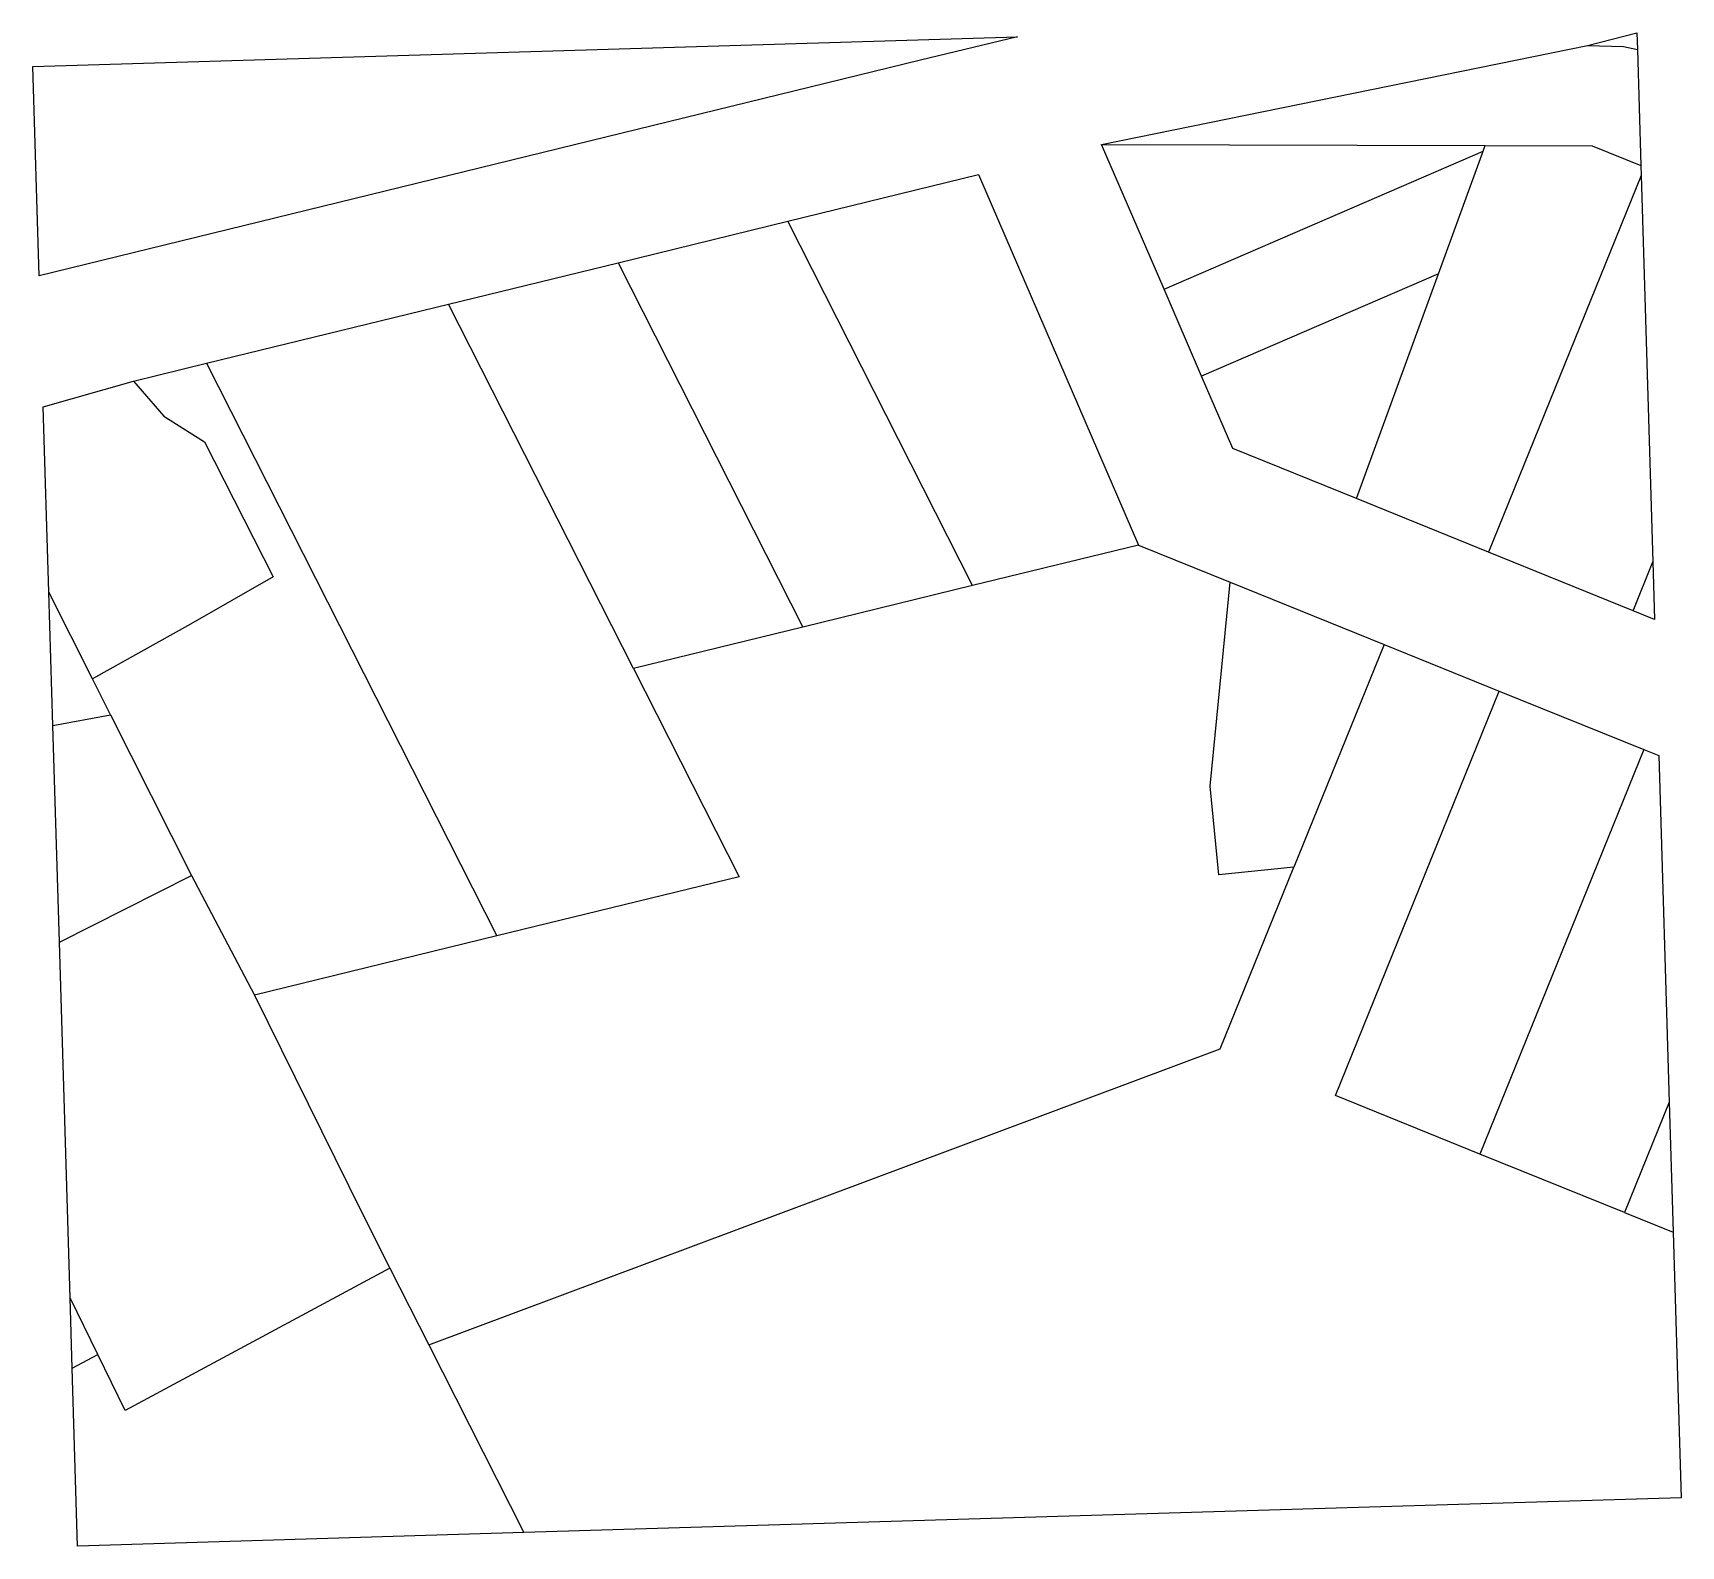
# Model space of a CAD drawing. Extents: x 1412586 to 1412852, y 4931499 to 4931743.
import ezdxf

# ---------------------------------------------------------------- set-up
doc = ezdxf.new("R2010")
doc.units = 0
doc.header["$MEASUREMENT"] = 0
doc.layers.add('BOUNDARY', color=3, linetype='CONTINUOUS')

msp = doc.modelspace()

# ---------------------------------------------------------------- linework, layer by layer
at = {"layer": 'BOUNDARY'}
for points in [[(1412744.685543, 4931742.391479), (1412729.038234, 4931738.613176), (1412586.840791, 4931703.817403), (1412585.822599, 4931737.606372), (1412744.685543, 4931742.391479)], [(1412758.217581, 4931724.985666), (1412836.634276, 4931741.00136)], [(1412836.634276, 4931741.00136), (1412844.61608, 4931743.004757), (1412844.697013, 4931740.315249)], [(1412836.634276, 4931741.00136), (1412842.444085, 4931740.822212), (1412844.697013, 4931740.315249)], [(1412844.697013, 4931740.315249), (1412845.260009, 4931721.606223)], [(1412768.30857, 4931701.652033), (1412758.217581, 4931724.985666)], [(1412758.217581, 4931724.985666), (1412820.13067, 4931724.8329)], [(1412819.798626, 4931723.922187), (1412820.13067, 4931724.8329)], [(1412820.13067, 4931724.8329), (1412837.390667, 4931724.792634), (1412845.260009, 4931721.606223)], [(1412768.30857, 4931701.652033), (1412819.798626, 4931723.922187)], [(1412812.589838, 4931704.14328), (1412819.798626, 4931723.922187)], [(1412707.59479, 4931712.61754), (1412738.389897, 4931720.142711), (1412764.203399, 4931660.382551)], [(1412845.307652, 4931720.022989), (1412820.676596, 4931659.222768)], [(1412845.260009, 4931721.606223), (1412845.307652, 4931720.022989)], [(1412845.307652, 4931720.022989), (1412847.184066, 4931657.667843)], [(1412680.239135, 4931705.93343), (1412707.59479, 4931712.61754)], [(1412737.410924, 4931653.834253), (1412707.59479, 4931712.61754)], [(1412652.882242, 4931699.249159), (1412680.239135, 4931705.93343)], [(1412680.239135, 4931705.93343), (1412710.054218, 4931647.150228)], [(1412812.589838, 4931704.14328), (1412774.379723, 4931687.617869)], [(1412799.368686, 4931667.866638), (1412812.589838, 4931704.14328)], [(1412774.379723, 4931687.617869), (1412768.30857, 4931701.652033)], [(1412613.802979, 4931689.704018), (1412652.882242, 4931699.249159)], [(1412682.697564, 4931640.466081), (1412652.882242, 4931699.249159)], [(1412602.038055, 4931686.832693), (1412613.802979, 4931689.704018)], [(1412613.802979, 4931689.704018), (1412660.662372, 4931597.301636)], [(1412799.368686, 4931667.866638), (1412779.429929, 4931675.943769), (1412774.379723, 4931687.617869)], [(1412588.379296, 4931652.761996), (1412587.477992, 4931682.671784), (1412602.038055, 4931686.832693)], [(1412602.038055, 4931686.832693), (1412606.914711, 4931681.187955), (1412613.498077, 4931677.040241), (1412624.562487, 4931655.224356), (1412611.240243, 4931647.622748), (1412595.427781, 4931638.774765)], [(1412820.676596, 4931659.222768), (1412799.368686, 4931667.866638)], [(1412764.203399, 4931660.382551), (1412737.410924, 4931653.834253)], [(1412764.203399, 4931660.382551), (1412779.005625, 4931654.389681)], [(1412843.988691, 4931649.779198), (1412820.676596, 4931659.222768)], [(1412843.988691, 4931649.779198), (1412847.184066, 4931657.667843)], [(1412847.184066, 4931657.667843), (1412847.463824, 4931648.371257), (1412843.988691, 4931649.779198)], [(1412737.410924, 4931653.834253), (1412710.054218, 4931647.150228)], [(1412789.24512, 4931608.39976), (1412777.167725, 4931607.161413), (1412775.741498, 4931621.476268), (1412779.005625, 4931654.389681)], [(1412779.005625, 4931654.389681), (1412803.807255, 4931644.349841)], [(1412589.026876, 4931631.272151), (1412588.379296, 4931652.761996)], [(1412595.427781, 4931638.774765), (1412588.379296, 4931652.761996)], [(1412710.054218, 4931647.150228), (1412682.697564, 4931640.466081)], [(1412803.807255, 4931644.349841), (1412789.24512, 4931608.39976)], [(1412803.807255, 4931644.349841), (1412822.409887, 4931636.814381)], [(1412682.697564, 4931640.466081), (1412699.747808, 4931606.839283), (1412660.662372, 4931597.301636)], [(1412598.339522, 4931633.009666), (1412595.427781, 4931638.774765)], [(1412819.2822, 4931562.110564), (1412795.971669, 4931571.554074), (1412822.409887, 4931636.814381)], [(1412822.409887, 4931636.814381), (1412845.719309, 4931627.370728)], [(1412589.026876, 4931631.272151), (1412598.339522, 4931633.009666)], [(1412598.339522, 4931633.009666), (1412611.422334, 4931607.082768)], [(1412590.080586, 4931596.305049), (1412589.026876, 4931631.272151)], [(1412845.719309, 4931627.370728), (1412819.2822, 4931562.110564)], [(1412845.719309, 4931627.370728), (1412848.125111, 4931626.396201), (1412849.807967, 4931570.473996)], [(1412649.677902, 4931531.312553), (1412777.35972, 4931579.102143), (1412789.24512, 4931608.39976)], [(1412590.080586, 4931596.305049), (1412611.422334, 4931607.082768)], [(1412611.422334, 4931607.082768), (1412621.575687, 4931587.765544)], [(1412660.662372, 4931597.301636), (1412621.575687, 4931587.765544)], [(1412591.809393, 4931538.935441), (1412590.080586, 4931596.305049)], [(1412621.575687, 4931587.765544), (1412638.895118, 4931552.662485), (1412643.410923, 4931543.700504)], [(1412849.807967, 4931570.473996), (1412842.593948, 4931552.667008)], [(1412849.807967, 4931570.473996), (1412850.439493, 4931549.488147)], [(1412842.593948, 4931552.667008), (1412819.2822, 4931562.110564)], [(1412842.593948, 4931552.667008), (1412850.439493, 4931549.488147)], [(1412850.439493, 4931549.488147), (1412851.728343, 4931506.659418), (1412665.042521, 4931501.038635)], [(1412643.410923, 4931543.700504), (1412600.704851, 4931520.75196), (1412596.296391, 4931529.767188)], [(1412643.410923, 4931543.700504), (1412649.677902, 4931531.312553)], [(1412592.151782, 4931527.573505), (1412591.809393, 4931538.935441)], [(1412596.296391, 4931529.767188), (1412591.809393, 4931538.935441)], [(1412649.677902, 4931531.312553), (1412665.042521, 4931501.038635)], [(1412592.151782, 4931527.573505), (1412596.296391, 4931529.767188)], [(1412665.042521, 4931501.038635), (1412593.016799, 4931498.868568), (1412592.151782, 4931527.573505)]]:
    msp.add_lwpolyline(points, dxfattribs=at)

doc.saveas('drawing.dxf')
